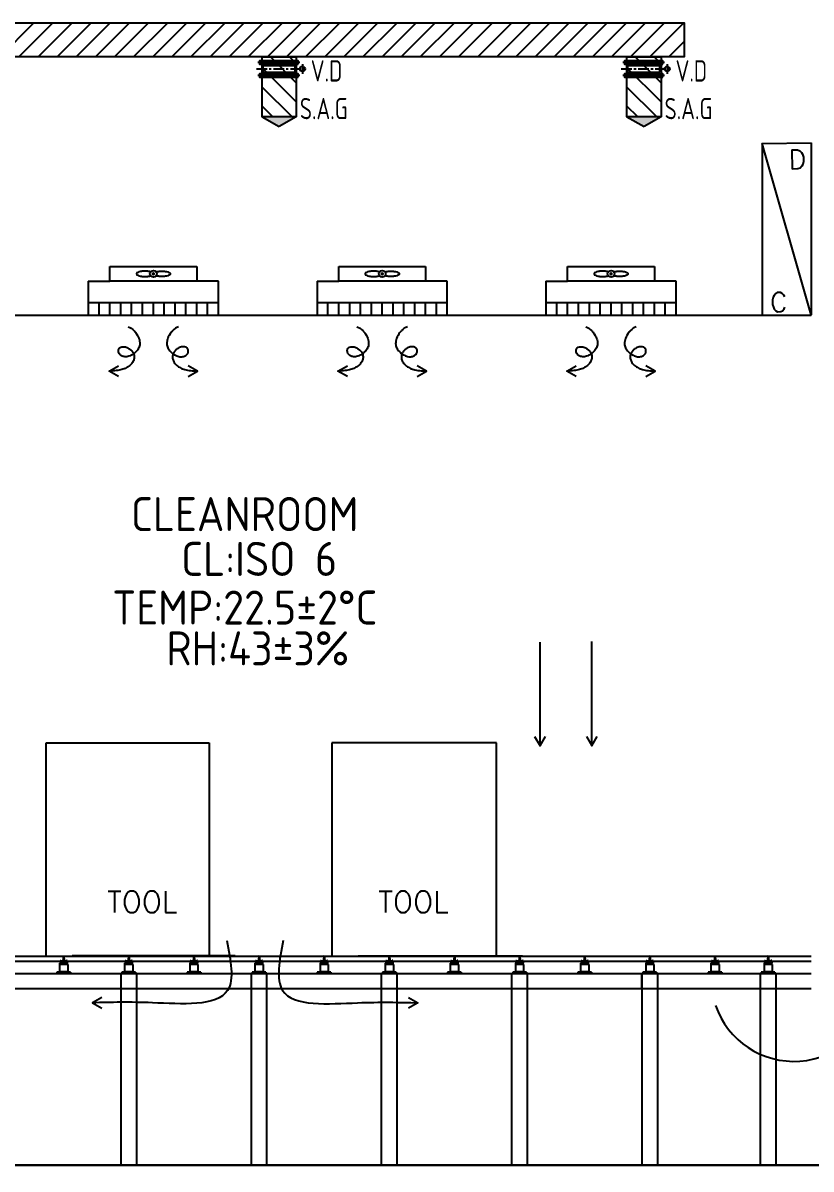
# Model space of a CAD drawing. Header units: millimetres. Extents: x 108 to 3316, y 96 to 2090.
# Drawn here: x 2566.6 to 2659.2, y 1354.3 to 1488.9 of the extents above; entities that cross this region are included whole.
import ezdxf
from ezdxf.enums import TextEntityAlignment as Align

# ---------------------------------------------------------------- set-up
doc = ezdxf.new("R2010")
doc.units = ezdxf.units.MM
doc.linetypes.add('CENTER', pattern=[2, 1.25, -0.25, 0.25, -0.25])
for name, color, linetype in [('A-DETL-01', 1, 'Continuous'), ('M-CEQPM-MAU', 22, 'Continuous'), ('M-CMDUCT-LINE', 15, 'Continuous'), ('M-EQPM-TXT', 4, 'Continuous'), ('M-FM-LINE3', 3, 'Continuous'), ('M-HVAC-CMDUCT', 150, 'Continuous'), ('U-EX-TXT', 4, 'Continuous')]:
    doc.layers.add(name, color=color, linetype=linetype)
doc.styles.add('AA-TXT', font='isocp.shx', dxfattribs={"bigfont": 'chineset.shx'})
doc.styles.add('STDTEXT', font='simplex.shx', dxfattribs={"bigfont": 'china.shx'})

msp = doc.modelspace()

# ---------------------------------------------------------------- hatches: boundary and pattern name
at = {"layer": 'M-CMDUCT-LINE'}
h = msp.add_hatch(dxfattribs=at)
h.set_pattern_fill('ANSI31', color=256, scale=0.5, style=0)
h.set_pattern_definition([(45, (3363.5603, 1312.4801), (-1.122532, 1.122532), [])])
h.paths.add_polyline_path([(2526.27, 1488.93), (2644.28, 1488.93), (2644.28, 1484.93), (2526.27, 1484.93)])
h = msp.add_hatch(dxfattribs=at)
h.set_pattern_fill('ANSI31', color=256, scale=0.5, angle=-90, style=0)
h.set_pattern_definition([(315, (2422.2649, 650.3134), (1.122532, 1.122532), [])])
h.paths.add_polyline_path([(2598.72, 1484.93), (2598.72, 1477.9), (2594.72, 1477.9), (2594.72, 1484.93)])
h = msp.add_hatch(dxfattribs=at)
h.set_pattern_fill('ANSI31', color=256, scale=0.5, angle=-90, style=0)
h.set_pattern_definition([(315, (2465.1057, 650.3134), (1.122532, 1.122532), [])])
h.paths.add_polyline_path([(2641.56, 1484.93), (2641.56, 1477.9), (2637.56, 1477.9), (2637.56, 1484.93)])
at = {"layer": 'M-HVAC-CMDUCT'}
for points in [[(2598.72, 1477.9), (2594.72, 1477.9), (2596.72, 1476.75)], [(2641.56, 1477.9), (2637.56, 1477.9), (2639.56, 1476.75)]]:
    msp.add_hatch(color=256, dxfattribs=at).paths.add_polyline_path(points)

# ---------------------------------------------------------------- linework, layer by layer
at = {"layer": 'A-DETL-01', "color": 252}
msp.add_lwpolyline([(2507.33, 1354.78), (2773.52, 1354.78), (2773.52, 1128.39), (2507.33, 1128.39)], close=True, dxfattribs=at)
at = {"layer": 'M-CEQPM-MAU', "color": 252}
for p, q in [((2653.44, 1474.78), (2653.44, 1454.61)), ((2569.34, 1379.36), (2569.34, 1404.36)), ((2569.34, 1404.36), (2588.48, 1404.36)), ((2588.48, 1404.36), (2588.48, 1379.36)), ((2622.23, 1404.36), (2602.91, 1404.36)), ((2602.91, 1404.36), (2602.91, 1379.36)), ((2622.23, 1379.36), (2622.23, 1404.36)), ((2591.54, 1379.36), (2572.4, 1379.36)), ((2605.97, 1379.36), (2625.28, 1379.36))]:
    msp.add_line(p, q, dxfattribs=at)
at = {"layer": 'M-CEQPM-MAU', "color": 252, "ltscale": 0.1}
for p, q in [((2576.83, 1458.61), (2576.83, 1460.31)), ((2576.83, 1460.31), (2587.03, 1460.31)), ((2587.03, 1460.31), (2587.03, 1458.61)), ((2603.71, 1458.61), (2603.71, 1460.31)), ((2603.71, 1460.31), (2613.91, 1460.31)), ((2613.91, 1460.31), (2613.91, 1458.61)), ((2630.59, 1458.61), (2630.59, 1460.31)), ((2630.59, 1460.31), (2640.79, 1460.31)), ((2640.79, 1460.31), (2640.79, 1458.61)), ((2574.28, 1458.61), (2576.83, 1458.61)), ((2574.28, 1458.61), (2574.28, 1454.61)), ((2587.03, 1458.61), (2576.83, 1458.61)), ((2589.58, 1458.61), (2587.03, 1458.61)), ((2589.58, 1454.61), (2589.58, 1458.61)), ((2601.16, 1458.61), (2603.71, 1458.61)), ((2601.16, 1458.61), (2601.16, 1454.61)), ((2613.91, 1458.61), (2603.71, 1458.61)), ((2616.46, 1458.61), (2613.91, 1458.61)), ((2616.46, 1454.61), (2616.46, 1458.61)), ((2628.04, 1458.61), (2630.59, 1458.61)), ((2628.04, 1458.61), (2628.04, 1454.61)), ((2640.79, 1458.61), (2630.59, 1458.61)), ((2643.34, 1458.61), (2640.79, 1458.61)), ((2643.34, 1454.61), (2643.34, 1458.61)), ((2574.28, 1456.11), (2589.58, 1456.11)), ((2575.56, 1454.61), (2575.56, 1456.11)), ((2576.83, 1454.61), (2576.83, 1456.11)), ((2578.11, 1454.61), (2578.11, 1456.11)), ((2579.38, 1454.61), (2579.38, 1456.11)), ((2580.66, 1454.61), (2580.66, 1456.11)), ((2581.93, 1454.61), (2581.93, 1456.11)), ((2583.21, 1454.61), (2583.21, 1456.11)), ((2584.48, 1454.61), (2584.48, 1456.11)), ((2585.76, 1454.61), (2585.76, 1456.11)), ((2587.03, 1454.61), (2587.03, 1456.11)), ((2588.31, 1454.61), (2588.31, 1456.11)), ((2601.16, 1456.11), (2616.46, 1456.11)), ((2602.44, 1454.61), (2602.44, 1456.11)), ((2603.71, 1454.61), (2603.71, 1456.11)), ((2604.99, 1454.61), (2604.99, 1456.11)), ((2606.26, 1454.61), (2606.26, 1456.11)), ((2607.54, 1454.61), (2607.54, 1456.11)), ((2608.81, 1454.61), (2608.81, 1456.11)), ((2610.09, 1454.61), (2610.09, 1456.11)), ((2611.36, 1454.61), (2611.36, 1456.11)), ((2612.64, 1454.61), (2612.64, 1456.11)), ((2613.91, 1454.61), (2613.91, 1456.11)), ((2615.19, 1454.61), (2615.19, 1456.11)), ((2628.04, 1456.11), (2643.34, 1456.11)), ((2629.31, 1454.61), (2629.31, 1456.11)), ((2630.59, 1454.61), (2630.59, 1456.11)), ((2631.86, 1454.61), (2631.86, 1456.11)), ((2633.14, 1454.61), (2633.14, 1456.11)), ((2634.41, 1454.61), (2634.41, 1456.11)), ((2635.69, 1454.61), (2635.69, 1456.11)), ((2636.96, 1454.61), (2636.96, 1456.11)), ((2638.24, 1454.61), (2638.24, 1456.11)), ((2639.51, 1454.61), (2639.51, 1456.11)), ((2640.79, 1454.61), (2640.79, 1456.11)), ((2642.06, 1454.61), (2642.06, 1456.11)), ((2535.82, 1454.61), (2659.18, 1454.61)), ((2574.28, 1454.61), (2589.58, 1454.61)), ((2601.16, 1454.61), (2616.46, 1454.61)), ((2628.04, 1454.61), (2643.34, 1454.61)), ((2533.6, 1379.31), (2639.3, 1379.33)), ((2639.3, 1378.69), (2533.6, 1378.68)), ((2570.97, 1378.81), (2571.05, 1378.81)), ((2570.97, 1378.81), (2570.97, 1378.48)), ((2571.05, 1378.81), (2571.05, 1378.74)), ((2571.34, 1378.74), (2571.05, 1378.74)), ((2571.39, 1379.38), (2571.29, 1378.74)), ((2571.34, 1378.81), (2571.32, 1378.48)), ((2571.44, 1378.81), (2571.34, 1378.81)), ((2571.39, 1379.38), (2571.49, 1378.74)), ((2571.44, 1378.81), (2571.45, 1378.48)), ((2571.72, 1378.74), (2571.44, 1378.74)), ((2571.72, 1378.81), (2571.72, 1378.74)), ((2571.8, 1378.81), (2571.72, 1378.81)), ((2571.8, 1378.81), (2571.8, 1378.48)), ((2578.62, 1378.81), (2578.7, 1378.81)), ((2578.62, 1378.81), (2578.62, 1378.48)), ((2578.7, 1378.81), (2578.7, 1378.74)), ((2578.99, 1378.74), (2578.7, 1378.74)), ((2579.04, 1379.38), (2578.94, 1378.74)), ((2578.99, 1378.81), (2578.97, 1378.48)), ((2579.09, 1378.81), (2578.99, 1378.81)), ((2579.04, 1379.38), (2579.14, 1378.74)), ((2579.09, 1378.81), (2579.1, 1378.48)), ((2579.37, 1378.74), (2579.09, 1378.74)), ((2579.37, 1378.81), (2579.37, 1378.74)), ((2579.45, 1378.81), (2579.37, 1378.81)), ((2579.45, 1378.81), (2579.45, 1378.48)), ((2586.27, 1378.81), (2586.35, 1378.81)), ((2586.27, 1378.81), (2586.27, 1378.48)), ((2586.35, 1378.81), (2586.35, 1378.74)), ((2586.64, 1378.74), (2586.35, 1378.74)), ((2586.69, 1379.38), (2586.59, 1378.74)), ((2586.64, 1378.81), (2586.62, 1378.48)), ((2586.74, 1378.81), (2586.64, 1378.81)), ((2586.69, 1379.38), (2586.79, 1378.74)), ((2586.74, 1378.81), (2586.75, 1378.48)), ((2587.02, 1378.74), (2586.74, 1378.74)), ((2587.02, 1378.81), (2587.02, 1378.74)), ((2587.1, 1378.81), (2587.02, 1378.81)), ((2587.1, 1378.81), (2587.1, 1378.48)), ((2593.92, 1378.81), (2594, 1378.81)), ((2593.92, 1378.81), (2593.92, 1378.48)), ((2594, 1378.81), (2594, 1378.74)), ((2594.29, 1378.74), (2594, 1378.74)), ((2594.34, 1379.38), (2594.24, 1378.74)), ((2594.29, 1378.81), (2594.27, 1378.48)), ((2594.39, 1378.81), (2594.29, 1378.81)), ((2594.34, 1379.38), (2594.44, 1378.74)), ((2594.39, 1378.81), (2594.4, 1378.48)), ((2594.67, 1378.74), (2594.39, 1378.74)), ((2594.67, 1378.81), (2594.67, 1378.74)), ((2594.75, 1378.81), (2594.67, 1378.81)), ((2594.75, 1378.81), (2594.75, 1378.48)), ((2601.57, 1378.81), (2601.65, 1378.81)), ((2601.57, 1378.81), (2601.57, 1378.48)), ((2601.65, 1378.81), (2601.65, 1378.74)), ((2601.94, 1378.74), (2601.65, 1378.74)), ((2601.99, 1379.38), (2601.89, 1378.74)), ((2601.94, 1378.81), (2601.92, 1378.48)), ((2602.04, 1378.81), (2601.94, 1378.81)), ((2601.99, 1379.38), (2602.09, 1378.74)), ((2602.04, 1378.81), (2602.05, 1378.48)), ((2602.32, 1378.74), (2602.04, 1378.74)), ((2602.32, 1378.81), (2602.32, 1378.74)), ((2602.4, 1378.81), (2602.32, 1378.81)), ((2602.4, 1378.81), (2602.4, 1378.48)), ((2609.22, 1378.81), (2609.3, 1378.81)), ((2609.22, 1378.81), (2609.22, 1378.48)), ((2609.3, 1378.81), (2609.3, 1378.74)), ((2609.59, 1378.74), (2609.3, 1378.74)), ((2609.64, 1379.38), (2609.54, 1378.74)), ((2609.59, 1378.81), (2609.57, 1378.48)), ((2609.69, 1378.81), (2609.59, 1378.81)), ((2609.64, 1379.38), (2609.74, 1378.74)), ((2609.69, 1378.81), (2609.7, 1378.48)), ((2609.97, 1378.74), (2609.69, 1378.74)), ((2609.97, 1378.81), (2609.97, 1378.74)), ((2610.05, 1378.81), (2609.97, 1378.81)), ((2610.05, 1378.81), (2610.05, 1378.48)), ((2616.87, 1378.81), (2616.95, 1378.81)), ((2616.87, 1378.81), (2616.87, 1378.48)), ((2616.95, 1378.81), (2616.95, 1378.74)), ((2617.24, 1378.74), (2616.95, 1378.74)), ((2617.29, 1379.38), (2617.19, 1378.74)), ((2617.24, 1378.81), (2617.22, 1378.48)), ((2617.34, 1378.81), (2617.24, 1378.81)), ((2617.29, 1379.38), (2617.39, 1378.74)), ((2617.34, 1378.81), (2617.35, 1378.48)), ((2617.62, 1378.74), (2617.34, 1378.74)), ((2617.62, 1378.81), (2617.62, 1378.74)), ((2617.7, 1378.81), (2617.62, 1378.81)), ((2617.7, 1378.81), (2617.7, 1378.48)), ((2624.52, 1378.81), (2624.6, 1378.81)), ((2624.52, 1378.81), (2624.52, 1378.48)), ((2624.6, 1378.81), (2624.6, 1378.74)), ((2624.89, 1378.74), (2624.6, 1378.74)), ((2624.94, 1379.38), (2624.84, 1378.74)), ((2624.89, 1378.81), (2624.87, 1378.48)), ((2624.99, 1378.81), (2624.89, 1378.81)), ((2624.94, 1379.38), (2625.04, 1378.74)), ((2624.99, 1378.81), (2625, 1378.48)), ((2625.27, 1378.74), (2624.99, 1378.74)), ((2625.27, 1378.81), (2625.27, 1378.74)), ((2625.35, 1378.81), (2625.27, 1378.81)), ((2625.35, 1378.81), (2625.35, 1378.48)), ((2632.17, 1378.81), (2632.25, 1378.81)), ((2632.17, 1378.81), (2632.17, 1378.48)), ((2632.25, 1378.81), (2632.25, 1378.74)), ((2632.54, 1378.74), (2632.25, 1378.74)), ((2632.59, 1379.38), (2632.49, 1378.74)), ((2632.54, 1378.81), (2632.52, 1378.48)), ((2632.64, 1378.81), (2632.54, 1378.81)), ((2632.59, 1379.38), (2632.69, 1378.74)), ((2632.64, 1378.81), (2632.65, 1378.48)), ((2632.92, 1378.74), (2632.64, 1378.74)), ((2632.92, 1378.81), (2632.92, 1378.74)), ((2633, 1378.81), (2632.92, 1378.81)), ((2633, 1378.81), (2633, 1378.48)), ((2639.3, 1379.31), (2659.18, 1379.32)), ((2659.18, 1378.68), (2639.3, 1378.68)), ((2639.82, 1378.81), (2639.9, 1378.81)), ((2639.82, 1378.81), (2639.82, 1378.48)), ((2639.9, 1378.81), (2639.9, 1378.74)), ((2640.19, 1378.74), (2639.9, 1378.74)), ((2640.24, 1379.38), (2640.14, 1378.74)), ((2640.19, 1378.81), (2640.17, 1378.48)), ((2640.29, 1378.81), (2640.19, 1378.81)), ((2640.24, 1379.38), (2640.34, 1378.74)), ((2640.29, 1378.81), (2640.3, 1378.48)), ((2640.57, 1378.74), (2640.29, 1378.74)), ((2640.57, 1378.81), (2640.57, 1378.74)), ((2640.65, 1378.81), (2640.57, 1378.81)), ((2640.65, 1378.81), (2640.65, 1378.48)), ((2647.47, 1378.81), (2647.55, 1378.81)), ((2647.47, 1378.81), (2647.47, 1378.48)), ((2647.55, 1378.81), (2647.55, 1378.74)), ((2647.84, 1378.74), (2647.55, 1378.74)), ((2647.89, 1379.38), (2647.79, 1378.74)), ((2647.84, 1378.81), (2647.82, 1378.48)), ((2647.94, 1378.81), (2647.84, 1378.81)), ((2647.89, 1379.38), (2647.99, 1378.74)), ((2647.94, 1378.81), (2647.95, 1378.48)), ((2648.22, 1378.74), (2647.94, 1378.74)), ((2648.22, 1378.81), (2648.22, 1378.74)), ((2648.3, 1378.81), (2648.22, 1378.81)), ((2648.3, 1378.81), (2648.3, 1378.48)), ((2653.72, 1378.81), (2653.8, 1378.81)), ((2653.72, 1378.81), (2653.72, 1378.48)), ((2653.8, 1378.81), (2653.8, 1378.74)), ((2654.09, 1378.74), (2653.8, 1378.74)), ((2654.14, 1379.38), (2654.04, 1378.74)), ((2654.09, 1378.81), (2654.07, 1378.48)), ((2654.19, 1378.81), (2654.09, 1378.81)), ((2654.14, 1379.38), (2654.24, 1378.74)), ((2654.19, 1378.81), (2654.2, 1378.48)), ((2654.47, 1378.74), (2654.19, 1378.74)), ((2654.47, 1378.81), (2654.47, 1378.74)), ((2654.56, 1378.81), (2654.47, 1378.81)), ((2654.56, 1378.81), (2654.56, 1378.48)), ((2572.19, 1377.42), (2570.59, 1377.42)), ((2570.59, 1377.42), (2570.59, 1377.29)), ((2572.19, 1377.29), (2570.59, 1377.29)), ((2570.91, 1378.35), (2570.91, 1377.5)), ((2571.87, 1378.35), (2570.91, 1378.35)), ((2570.91, 1377.5), (2571.87, 1377.5)), ((2571.83, 1378.48), (2570.95, 1378.48)), ((2570.95, 1378.35), (2570.95, 1378.48)), ((2570.96, 1377.5), (2570.96, 1377.42)), ((2571.82, 1377.5), (2571.82, 1377.42)), ((2571.83, 1378.35), (2571.83, 1378.48)), ((2571.87, 1378.35), (2571.87, 1377.5)), ((2572.19, 1377.42), (2572.19, 1377.29)), ((2579.84, 1377.42), (2578.24, 1377.42)), ((2578.24, 1377.42), (2578.24, 1377.29)), ((2579.84, 1377.29), (2578.24, 1377.29)), ((2578.56, 1378.35), (2578.56, 1377.5)), ((2579.52, 1378.35), (2578.56, 1378.35)), ((2578.56, 1377.5), (2579.52, 1377.5)), ((2579.48, 1378.48), (2578.6, 1378.48)), ((2578.6, 1378.35), (2578.6, 1378.48)), ((2578.61, 1377.5), (2578.61, 1377.42)), ((2579.47, 1377.5), (2579.47, 1377.42)), ((2579.48, 1378.35), (2579.48, 1378.48)), ((2579.52, 1378.35), (2579.52, 1377.5)), ((2579.84, 1377.42), (2579.84, 1377.29)), ((2587.49, 1377.42), (2585.89, 1377.42)), ((2585.89, 1377.42), (2585.89, 1377.29)), ((2587.49, 1377.29), (2585.89, 1377.29)), ((2586.21, 1378.35), (2586.21, 1377.5)), ((2587.17, 1378.35), (2586.21, 1378.35)), ((2586.21, 1377.5), (2587.17, 1377.5)), ((2587.13, 1378.48), (2586.25, 1378.48)), ((2586.25, 1378.35), (2586.25, 1378.48)), ((2586.26, 1377.5), (2586.26, 1377.42)), ((2587.12, 1377.5), (2587.12, 1377.42)), ((2587.13, 1378.35), (2587.13, 1378.48)), ((2587.17, 1378.35), (2587.17, 1377.5)), ((2587.49, 1377.42), (2587.49, 1377.29)), ((2595.14, 1377.42), (2593.54, 1377.42)), ((2593.54, 1377.42), (2593.54, 1377.29)), ((2595.14, 1377.29), (2593.54, 1377.29)), ((2593.86, 1378.35), (2593.86, 1377.5)), ((2594.82, 1378.35), (2593.86, 1378.35)), ((2593.86, 1377.5), (2594.82, 1377.5)), ((2594.78, 1378.48), (2593.9, 1378.48)), ((2593.9, 1378.35), (2593.9, 1378.48)), ((2593.91, 1377.5), (2593.91, 1377.42)), ((2594.77, 1377.5), (2594.77, 1377.42)), ((2594.78, 1378.35), (2594.78, 1378.48)), ((2594.82, 1378.35), (2594.82, 1377.5)), ((2595.14, 1377.42), (2595.14, 1377.29)), ((2602.79, 1377.42), (2601.19, 1377.42)), ((2601.19, 1377.42), (2601.19, 1377.29)), ((2602.79, 1377.29), (2601.19, 1377.29)), ((2601.51, 1378.35), (2601.51, 1377.5)), ((2602.47, 1378.35), (2601.51, 1378.35)), ((2601.51, 1377.5), (2602.47, 1377.5)), ((2602.43, 1378.48), (2601.55, 1378.48)), ((2601.55, 1378.35), (2601.55, 1378.48)), ((2601.56, 1377.5), (2601.56, 1377.42)), ((2602.42, 1377.5), (2602.42, 1377.42)), ((2602.43, 1378.35), (2602.43, 1378.48)), ((2602.47, 1378.35), (2602.47, 1377.5)), ((2602.79, 1377.42), (2602.79, 1377.29)), ((2610.44, 1377.42), (2608.84, 1377.42)), ((2608.84, 1377.42), (2608.84, 1377.29)), ((2610.44, 1377.29), (2608.84, 1377.29)), ((2609.16, 1378.35), (2609.16, 1377.5)), ((2610.12, 1378.35), (2609.16, 1378.35)), ((2609.16, 1377.5), (2610.12, 1377.5)), ((2610.08, 1378.48), (2609.2, 1378.48)), ((2609.2, 1378.35), (2609.2, 1378.48)), ((2609.21, 1377.5), (2609.21, 1377.42)), ((2610.07, 1377.5), (2610.07, 1377.42)), ((2610.08, 1378.35), (2610.08, 1378.48)), ((2610.12, 1378.35), (2610.12, 1377.5)), ((2610.44, 1377.42), (2610.44, 1377.29)), ((2618.09, 1377.42), (2616.49, 1377.42)), ((2616.49, 1377.42), (2616.49, 1377.29)), ((2618.09, 1377.29), (2616.49, 1377.29)), ((2616.81, 1378.35), (2616.81, 1377.5)), ((2617.77, 1378.35), (2616.81, 1378.35)), ((2616.81, 1377.5), (2617.77, 1377.5)), ((2617.73, 1378.48), (2616.85, 1378.48)), ((2616.85, 1378.35), (2616.85, 1378.48)), ((2616.86, 1377.5), (2616.86, 1377.42)), ((2617.72, 1377.5), (2617.72, 1377.42)), ((2617.73, 1378.35), (2617.73, 1378.48)), ((2617.77, 1378.35), (2617.77, 1377.5)), ((2618.09, 1377.42), (2618.09, 1377.29)), ((2625.74, 1377.42), (2624.14, 1377.42)), ((2624.14, 1377.42), (2624.14, 1377.29)), ((2625.74, 1377.29), (2624.14, 1377.29)), ((2624.46, 1378.35), (2624.46, 1377.5)), ((2625.42, 1378.35), (2624.46, 1378.35)), ((2624.46, 1377.5), (2625.42, 1377.5)), ((2625.38, 1378.48), (2624.5, 1378.48)), ((2624.5, 1378.35), (2624.5, 1378.48)), ((2624.51, 1377.5), (2624.51, 1377.42)), ((2625.37, 1377.5), (2625.37, 1377.42)), ((2625.38, 1378.35), (2625.38, 1378.48)), ((2625.42, 1378.35), (2625.42, 1377.5)), ((2625.74, 1377.42), (2625.74, 1377.29)), ((2633.39, 1377.42), (2631.79, 1377.42)), ((2631.79, 1377.42), (2631.79, 1377.29)), ((2633.39, 1377.29), (2631.79, 1377.29)), ((2632.11, 1378.35), (2632.11, 1377.5)), ((2633.07, 1378.35), (2632.11, 1378.35)), ((2632.11, 1377.5), (2633.07, 1377.5)), ((2633.03, 1378.48), (2632.15, 1378.48)), ((2632.15, 1378.35), (2632.15, 1378.48)), ((2632.16, 1377.5), (2632.16, 1377.42)), ((2633.02, 1377.5), (2633.02, 1377.42)), ((2633.03, 1378.35), (2633.03, 1378.48)), ((2633.07, 1378.35), (2633.07, 1377.5)), ((2633.39, 1377.42), (2633.39, 1377.29)), ((2641.04, 1377.42), (2639.44, 1377.42)), ((2639.44, 1377.42), (2639.44, 1377.29)), ((2641.04, 1377.29), (2639.44, 1377.29)), ((2639.76, 1378.35), (2639.76, 1377.5)), ((2640.72, 1378.35), (2639.76, 1378.35)), ((2639.76, 1377.5), (2640.72, 1377.5)), ((2640.68, 1378.48), (2639.8, 1378.48)), ((2639.8, 1378.35), (2639.8, 1378.48)), ((2639.81, 1377.5), (2639.81, 1377.42)), ((2640.67, 1377.5), (2640.67, 1377.42)), ((2640.68, 1378.35), (2640.68, 1378.48)), ((2640.72, 1378.35), (2640.72, 1377.5)), ((2641.04, 1377.42), (2641.04, 1377.29)), ((2648.69, 1377.42), (2647.09, 1377.42)), ((2647.09, 1377.42), (2647.09, 1377.29)), ((2648.69, 1377.29), (2647.09, 1377.29)), ((2647.41, 1378.35), (2647.41, 1377.5)), ((2648.37, 1378.35), (2647.41, 1378.35)), ((2647.41, 1377.5), (2648.37, 1377.5)), ((2648.33, 1378.48), (2647.45, 1378.48)), ((2647.45, 1378.35), (2647.45, 1378.48)), ((2647.46, 1377.5), (2647.46, 1377.42)), ((2648.32, 1377.5), (2648.32, 1377.42)), ((2648.33, 1378.35), (2648.33, 1378.48)), ((2648.37, 1378.35), (2648.37, 1377.5)), ((2648.69, 1377.42), (2648.69, 1377.29)), ((2654.94, 1377.42), (2653.34, 1377.42)), ((2653.34, 1377.42), (2653.34, 1377.29)), ((2654.94, 1377.29), (2653.34, 1377.29)), ((2653.66, 1378.35), (2653.66, 1377.5)), ((2654.62, 1378.35), (2653.66, 1378.35)), ((2653.66, 1377.5), (2654.62, 1377.5)), ((2654.58, 1378.48), (2653.7, 1378.48)), ((2653.7, 1378.35), (2653.7, 1378.48)), ((2653.71, 1377.5), (2653.71, 1377.42)), ((2654.57, 1377.5), (2654.57, 1377.42)), ((2654.58, 1378.35), (2654.58, 1378.48)), ((2654.62, 1378.35), (2654.62, 1377.5)), ((2654.94, 1377.42), (2654.94, 1377.29))]:
    msp.add_line(p, q, dxfattribs=at)
at = {"layer": 'M-CEQPM-MAU', "color": 252}
msp.add_lwpolyline([(2659.18, 1474.83), (2659.18, 1454.66), (2653.44, 1474.78)], close=True, dxfattribs=at)
at = {"layer": 'M-CEQPM-MAU', "color": 252, "ltscale": 0.1}
for points in [[(2581.61, 1459.69, 0.03966), (2581.34, 1459.75, 0.032614), (2580.93, 1459.78, 0.032614), (2580.52, 1459.75, 0.044087), (2580.22, 1459.68, 0.086721), (2579.98, 1459.56, 0.233651), (2579.93, 1459.46, 0.233651), (2579.98, 1459.36, 0.086721), (2580.22, 1459.24, 0.044087), (2580.52, 1459.17, 0.032614), (2580.93, 1459.14, 0.032614), (2581.34, 1459.17, 0.03966), (2581.61, 1459.23)], [(2582.26, 1459.69, -0.03966), (2582.52, 1459.75, -0.032614), (2582.93, 1459.78, -0.032614), (2583.34, 1459.75, -0.044087), (2583.64, 1459.68, -0.086721), (2583.88, 1459.56, -0.233651), (2583.93, 1459.46, -0.233651), (2583.88, 1459.36, -0.086721), (2583.64, 1459.24, -0.044087), (2583.34, 1459.17, -0.032614), (2582.93, 1459.14, -0.032614), (2582.52, 1459.17, -0.03966), (2582.26, 1459.23)], [(2608.48, 1459.69, 0.03966), (2608.22, 1459.75, 0.032614), (2607.81, 1459.78, 0.032614), (2607.4, 1459.75, 0.044087), (2607.1, 1459.68, 0.086721), (2606.86, 1459.56, 0.233651), (2606.81, 1459.46, 0.233651), (2606.86, 1459.36, 0.086721), (2607.1, 1459.24, 0.044087), (2607.4, 1459.17, 0.032614), (2607.81, 1459.14, 0.032614), (2608.22, 1459.17, 0.03966), (2608.48, 1459.23)], [(2609.14, 1459.69, -0.03966), (2609.4, 1459.75, -0.032614), (2609.81, 1459.78, -0.032614), (2610.22, 1459.75, -0.044087), (2610.52, 1459.68, -0.086721), (2610.76, 1459.56, -0.233651), (2610.81, 1459.46, -0.233651), (2610.76, 1459.36, -0.086721), (2610.52, 1459.24, -0.044087), (2610.22, 1459.17, -0.032614), (2609.81, 1459.14, -0.032614), (2609.4, 1459.17, -0.03966), (2609.14, 1459.23)], [(2635.36, 1459.69, 0.03966), (2635.1, 1459.75, 0.032614), (2634.69, 1459.78, 0.032614), (2634.28, 1459.75, 0.044087), (2633.98, 1459.68, 0.086721), (2633.74, 1459.56, 0.233651), (2633.69, 1459.46, 0.233651), (2633.74, 1459.36, 0.086721), (2633.98, 1459.24, 0.044087), (2634.28, 1459.17, 0.032614), (2634.69, 1459.14, 0.032614), (2635.1, 1459.17, 0.03966), (2635.36, 1459.23)], [(2636.01, 1459.69, -0.03966), (2636.28, 1459.75, -0.032614), (2636.69, 1459.78, -0.032614), (2637.1, 1459.75, -0.044087), (2637.4, 1459.68, -0.086721), (2637.64, 1459.56, -0.233651), (2637.69, 1459.46, -0.233651), (2637.64, 1459.36, -0.086721), (2637.4, 1459.24, -0.044087), (2637.1, 1459.17, -0.032614), (2636.69, 1459.14, -0.032614), (2636.28, 1459.17, -0.03966), (2636.01, 1459.23)]]:
    msp.add_lwpolyline(points, format="xyb", dxfattribs=at)
at = {"layer": 'M-CEQPM-MAU', "color": 252, "ltscale": 0.1, "const_width": 0.2}
for points in [[(2582.03, 1459.46, -1), (2581.83, 1459.46, -1)], [(2608.91, 1459.46, -1), (2608.71, 1459.46, -1)], [(2635.79, 1459.46, -1), (2635.59, 1459.46, -1)]]:
    msp.add_lwpolyline(points, format="xyb", close=True, dxfattribs=at)
at = {"layer": 'M-CEQPM-MAU', "color": 252, "ltscale": 0.1}
for points in [[(2639.3, 1375.49), (2530.08, 1375.49), (2530.08, 1377.29), (2639.3, 1377.29)], [(2659.18, 1375.49), (2639.3, 1375.49), (2639.3, 1377.29), (2659.18, 1377.29)]]:
    msp.add_lwpolyline(points, dxfattribs=at)
for points in [[(2578.14, 1354.78), (2578.14, 1377.29), (2579.94, 1377.29), (2579.94, 1354.78)], [(2593.44, 1354.78), (2593.44, 1377.29), (2595.24, 1377.29), (2595.24, 1354.78)], [(2608.74, 1354.78), (2608.74, 1377.29), (2610.54, 1377.29), (2610.54, 1354.78)], [(2624.04, 1354.78), (2624.04, 1377.29), (2625.84, 1377.29), (2625.84, 1354.78)], [(2639.34, 1354.78), (2639.34, 1377.29), (2641.14, 1377.29), (2641.14, 1354.78)], [(2653.24, 1354.78), (2653.24, 1377.29), (2655.04, 1377.29), (2655.04, 1354.78)]]:
    msp.add_lwpolyline(points, close=True, dxfattribs=at)
for centre in [(2581.93, 1459.46), (2608.81, 1459.46), (2635.69, 1459.46)]:
    msp.add_circle(centre, 0.4, dxfattribs=at)
at = {"layer": 'M-FM-LINE3'}
for p, q in [((2599.14, 1484.28), (2594.22, 1484.28)), ((2641.98, 1484.28), (2637.06, 1484.28)), ((2599.14, 1482.77), (2594.22, 1482.77)), ((2641.98, 1482.77), (2637.06, 1482.77))]:
    msp.add_line(p, q, dxfattribs=at)
at = {"layer": 'M-FM-LINE3', "linetype": 'CENTER'}
for p, q in [((2599.44, 1484.1), (2599.44, 1482.96)), ((2642.28, 1484.1), (2642.28, 1482.96)), ((2594.03, 1483.53), (2600.01, 1483.53)), ((2636.87, 1483.53), (2642.85, 1483.53))]:
    msp.add_line(p, q, dxfattribs=at)
at = {"layer": 'M-FM-LINE3'}
for points in [[(2598.95, 1484.1), (2598.95, 1484.47), (2594.41, 1484.47), (2594.41, 1484.1)], [(2598.57, 1483.15), (2598.57, 1483.91), (2594.78, 1483.91), (2594.78, 1483.15)], [(2641.79, 1484.1), (2641.79, 1484.47), (2637.25, 1484.47), (2637.25, 1484.1)], [(2641.41, 1483.15), (2641.41, 1483.91), (2637.62, 1483.91), (2637.62, 1483.15)], [(2598.95, 1482.58), (2598.95, 1482.96), (2594.41, 1482.96), (2594.41, 1482.58)], [(2641.79, 1482.58), (2641.79, 1482.96), (2637.25, 1482.96), (2637.25, 1482.58)]]:
    msp.add_lwpolyline(points, close=True, dxfattribs=at)
for centre in [(2599.44, 1483.53), (2642.28, 1483.53)]:
    msp.add_circle(centre, 0.303, dxfattribs=at)
at = {"layer": 'M-HVAC-CMDUCT'}
for p, q in [((2598.72, 1477.9), (2594.72, 1477.9)), ((2594.72, 1477.9), (2596.72, 1476.75)), ((2598.72, 1477.9), (2596.72, 1476.75)), ((2641.56, 1477.9), (2637.56, 1477.9)), ((2637.56, 1477.9), (2639.56, 1476.75)), ((2641.56, 1477.9), (2639.56, 1476.75))]:
    msp.add_line(p, q, dxfattribs=at)
at = {"layer": 'M-HVAC-CMDUCT', "color": 252}
for p, q in [((2633.44, 1404.03), (2633.44, 1416.26)), ((2627.35, 1404.03), (2627.35, 1416.2))]:
    msp.add_line(p, q, dxfattribs=at)
at = {"layer": 'M-HVAC-CMDUCT'}
for points in [[(2526.27, 1488.93), (2644.28, 1488.93), (2644.28, 1484.93), (2526.27, 1484.93)], [(2598.72, 1484.93), (2598.72, 1477.9), (2594.72, 1477.9), (2594.72, 1484.93)], [(2641.56, 1484.93), (2641.56, 1477.9), (2637.56, 1477.9), (2637.56, 1484.93)]]:
    msp.add_lwpolyline(points, close=True, dxfattribs=at)
at = {"layer": 'M-HVAC-CMDUCT', "color": 252, "ltscale": 0.1}
for points in [[(2578.97, 1453.24, -0.140241), (2579.65, 1452.79, -0.038232), (2579.88, 1452.53), (2579.95, 1452.43), (2580.07, 1452.23), (2580.17, 1452.05), (2580.24, 1451.87), (2580.29, 1451.71), (2580.32, 1451.56), (2580.34, 1451.41), (2580.34, 1451.27), (2580.33, 1451.14), (2580.31, 1451.01), (2580.27, 1450.89), (2580.22, 1450.77), (2580.16, 1450.65), (2580.09, 1450.54), (2580, 1450.43), (2579.91, 1450.32), (2579.8, 1450.22), (2579.69, 1450.12), (2579.57, 1450.03), (2579.45, 1449.96), (2579.32, 1449.89), (2579.19, 1449.83), (2579.06, 1449.79), (2578.93, 1449.76), (2578.81, 1449.73), (2578.69, 1449.72), (2578.57, 1449.72), (2578.46, 1449.74), (2578.37, 1449.76), (2578.28, 1449.79), (2578.2, 1449.83), (2578.13, 1449.87, -0.282011), (2577.83, 1450.45, -0.222152), (2577.97, 1450.77, -0.123311), (2578.23, 1450.88), (2578.32, 1450.89), (2578.43, 1450.89), (2578.53, 1450.88), (2578.64, 1450.87), (2578.74, 1450.84), (2578.84, 1450.81), (2578.94, 1450.76), (2579.03, 1450.71), (2579.12, 1450.66), (2579.2, 1450.59), (2579.28, 1450.53), (2579.35, 1450.46), (2579.42, 1450.39), (2579.48, 1450.31), (2579.53, 1450.23), (2579.57, 1450.15), (2579.61, 1450.07), (2579.64, 1449.99), (2579.66, 1449.9), (2579.67, 1449.81), (2579.68, 1449.71), (2579.68, 1449.62), (2579.67, 1449.52), (2579.64, 1449.42), (2579.62, 1449.32), (2579.58, 1449.23), (2579.53, 1449.13), (2579.47, 1449.04), (2579.41, 1448.94), (2579.33, 1448.86), (2579.25, 1448.77), (2579.16, 1448.69), (2579.06, 1448.62), (2578.96, 1448.55), (2578.85, 1448.48), (2578.73, 1448.42), (2578.61, 1448.36), (2578.49, 1448.31), (2578.36, 1448.26), (2578.22, 1448.22), (2578.07, 1448.18), (2577.91, 1448.15), (2577.74, 1448.12), (2577.56, 1448.1), (2577.36, 1448.08), (2577.15, 1448.06), (2576.94, 1448.04), (2576.73, 1448.03)], [(2584.89, 1453.24, 0.140241), (2584.21, 1452.79, 0.038232), (2583.97, 1452.53), (2583.91, 1452.43), (2583.79, 1452.23), (2583.69, 1452.05), (2583.62, 1451.87), (2583.57, 1451.71), (2583.54, 1451.56), (2583.52, 1451.41), (2583.51, 1451.27), (2583.52, 1451.14), (2583.55, 1451.01), (2583.58, 1450.89), (2583.63, 1450.77), (2583.7, 1450.65), (2583.77, 1450.54), (2583.86, 1450.43), (2583.95, 1450.32), (2584.06, 1450.22), (2584.17, 1450.12), (2584.29, 1450.03), (2584.41, 1449.96), (2584.54, 1449.89), (2584.67, 1449.83), (2584.8, 1449.79), (2584.92, 1449.76), (2585.05, 1449.73), (2585.17, 1449.72), (2585.29, 1449.72), (2585.4, 1449.74), (2585.49, 1449.76), (2585.58, 1449.79), (2585.66, 1449.83), (2585.73, 1449.87, 0.282011), (2586.03, 1450.45, 0.222152), (2585.89, 1450.77, 0.123311), (2585.63, 1450.88), (2585.53, 1450.89), (2585.43, 1450.89), (2585.33, 1450.88), (2585.22, 1450.87), (2585.12, 1450.84), (2585.02, 1450.81), (2584.92, 1450.76), (2584.83, 1450.71), (2584.74, 1450.66), (2584.66, 1450.59), (2584.58, 1450.53), (2584.51, 1450.46), (2584.44, 1450.39), (2584.38, 1450.31), (2584.33, 1450.23), (2584.29, 1450.15), (2584.25, 1450.07), (2584.22, 1449.99), (2584.2, 1449.9), (2584.18, 1449.81), (2584.18, 1449.71), (2584.18, 1449.62), (2584.19, 1449.52), (2584.21, 1449.42), (2584.24, 1449.32), (2584.28, 1449.23), (2584.33, 1449.13), (2584.39, 1449.04), (2584.45, 1448.94), (2584.53, 1448.86), (2584.61, 1448.77), (2584.7, 1448.69), (2584.8, 1448.62), (2584.9, 1448.55), (2585.01, 1448.48), (2585.13, 1448.42), (2585.24, 1448.36), (2585.37, 1448.31), (2585.5, 1448.26), (2585.64, 1448.22), (2585.79, 1448.18), (2585.94, 1448.15), (2586.12, 1448.12), (2586.3, 1448.1), (2586.5, 1448.08), (2586.7, 1448.06), (2586.91, 1448.04), (2587.12, 1448.03)], [(2605.85, 1453.24, -0.140241), (2606.52, 1452.79, -0.038232), (2606.76, 1452.53), (2606.83, 1452.43), (2606.95, 1452.23), (2607.05, 1452.05), (2607.12, 1451.87), (2607.17, 1451.71), (2607.2, 1451.56), (2607.22, 1451.41), (2607.22, 1451.27), (2607.21, 1451.14), (2607.19, 1451.01), (2607.15, 1450.89), (2607.1, 1450.77), (2607.04, 1450.65), (2606.97, 1450.54), (2606.88, 1450.43), (2606.78, 1450.32), (2606.68, 1450.22), (2606.57, 1450.12), (2606.45, 1450.03), (2606.33, 1449.96), (2606.2, 1449.89), (2606.07, 1449.83), (2605.94, 1449.79), (2605.81, 1449.76), (2605.69, 1449.73), (2605.56, 1449.72), (2605.45, 1449.72), (2605.34, 1449.74), (2605.24, 1449.76), (2605.16, 1449.79), (2605.08, 1449.83), (2605.01, 1449.87, -0.282011), (2604.71, 1450.45, -0.222152), (2604.84, 1450.77, -0.123311), (2605.11, 1450.88), (2605.2, 1450.89), (2605.31, 1450.89), (2605.41, 1450.88), (2605.52, 1450.87), (2605.62, 1450.84), (2605.72, 1450.81), (2605.82, 1450.76), (2605.91, 1450.71), (2606, 1450.66), (2606.08, 1450.59), (2606.16, 1450.53), (2606.23, 1450.46), (2606.3, 1450.39), (2606.36, 1450.31), (2606.41, 1450.23), (2606.45, 1450.15), (2606.49, 1450.07), (2606.52, 1449.99), (2606.54, 1449.9), (2606.55, 1449.81), (2606.56, 1449.71), (2606.56, 1449.62), (2606.54, 1449.52), (2606.52, 1449.42), (2606.49, 1449.32), (2606.46, 1449.23), (2606.41, 1449.13), (2606.35, 1449.04), (2606.28, 1448.94), (2606.21, 1448.86), (2606.13, 1448.77), (2606.04, 1448.69), (2605.94, 1448.62), (2605.83, 1448.55), (2605.73, 1448.48), (2605.61, 1448.42), (2605.49, 1448.36), (2605.37, 1448.31), (2605.24, 1448.26), (2605.1, 1448.22), (2604.95, 1448.18), (2604.79, 1448.15), (2604.62, 1448.12), (2604.44, 1448.1), (2604.24, 1448.08), (2604.03, 1448.06), (2603.82, 1448.04), (2603.61, 1448.03)], [(2611.77, 1453.24, 0.140241), (2611.09, 1452.79, 0.038232), (2610.85, 1452.53), (2610.78, 1452.43), (2610.67, 1452.23), (2610.57, 1452.05), (2610.5, 1451.87), (2610.45, 1451.71), (2610.42, 1451.56), (2610.4, 1451.41), (2610.39, 1451.27), (2610.4, 1451.14), (2610.43, 1451.01), (2610.46, 1450.89), (2610.51, 1450.77), (2610.58, 1450.65), (2610.65, 1450.54), (2610.74, 1450.43), (2610.83, 1450.32), (2610.94, 1450.22), (2611.05, 1450.12), (2611.17, 1450.03), (2611.29, 1449.96), (2611.42, 1449.89), (2611.55, 1449.83), (2611.67, 1449.79), (2611.8, 1449.76), (2611.93, 1449.73), (2612.05, 1449.72), (2612.17, 1449.72), (2612.27, 1449.74), (2612.37, 1449.76), (2612.46, 1449.79), (2612.54, 1449.83), (2612.61, 1449.87, 0.282011), (2612.91, 1450.45, 0.222152), (2612.77, 1450.77, 0.123311), (2612.51, 1450.88), (2612.41, 1450.89), (2612.31, 1450.89), (2612.2, 1450.88), (2612.1, 1450.87), (2612, 1450.84), (2611.9, 1450.81), (2611.8, 1450.76), (2611.71, 1450.71), (2611.62, 1450.66), (2611.53, 1450.59), (2611.46, 1450.53), (2611.38, 1450.46), (2611.32, 1450.39), (2611.26, 1450.31), (2611.21, 1450.23), (2611.16, 1450.15), (2611.13, 1450.07), (2611.1, 1449.99), (2611.08, 1449.9), (2611.06, 1449.81), (2611.06, 1449.71), (2611.06, 1449.62), (2611.07, 1449.52), (2611.09, 1449.42), (2611.12, 1449.32), (2611.16, 1449.23), (2611.21, 1449.13), (2611.26, 1449.04), (2611.33, 1448.94), (2611.41, 1448.86), (2611.49, 1448.77), (2611.58, 1448.69), (2611.68, 1448.62), (2611.78, 1448.55), (2611.89, 1448.48), (2612, 1448.42), (2612.12, 1448.36), (2612.25, 1448.31), (2612.38, 1448.26), (2612.52, 1448.22), (2612.66, 1448.18), (2612.82, 1448.15), (2612.99, 1448.12), (2613.18, 1448.1), (2613.38, 1448.08), (2613.58, 1448.06), (2613.79, 1448.04), (2614, 1448.03)], [(2632.72, 1453.24, -0.140241), (2633.4, 1452.79, -0.038232), (2633.64, 1452.53), (2633.71, 1452.43), (2633.83, 1452.23), (2633.93, 1452.05), (2634, 1451.87), (2634.05, 1451.71), (2634.08, 1451.56), (2634.1, 1451.41), (2634.1, 1451.27), (2634.09, 1451.14), (2634.07, 1451.01), (2634.03, 1450.89), (2633.98, 1450.77), (2633.92, 1450.65), (2633.84, 1450.54), (2633.76, 1450.43), (2633.66, 1450.32), (2633.56, 1450.22), (2633.45, 1450.12), (2633.33, 1450.03), (2633.2, 1449.96), (2633.08, 1449.89), (2632.95, 1449.83), (2632.82, 1449.79), (2632.69, 1449.76), (2632.56, 1449.73), (2632.44, 1449.72), (2632.33, 1449.72), (2632.22, 1449.74), (2632.12, 1449.76), (2632.04, 1449.79), (2631.96, 1449.83), (2631.89, 1449.87, -0.282011), (2631.59, 1450.45, -0.222152), (2631.72, 1450.77, -0.123311), (2631.98, 1450.88), (2632.08, 1450.89), (2632.18, 1450.89), (2632.29, 1450.88), (2632.39, 1450.87), (2632.5, 1450.84), (2632.6, 1450.81), (2632.69, 1450.76), (2632.79, 1450.71), (2632.88, 1450.66), (2632.96, 1450.59), (2633.04, 1450.53), (2633.11, 1450.46), (2633.17, 1450.39), (2633.23, 1450.31), (2633.29, 1450.23), (2633.33, 1450.15), (2633.37, 1450.07), (2633.4, 1449.99), (2633.42, 1449.9), (2633.43, 1449.81), (2633.44, 1449.71), (2633.43, 1449.62), (2633.42, 1449.52), (2633.4, 1449.42), (2633.37, 1449.32), (2633.33, 1449.23), (2633.29, 1449.13), (2633.23, 1449.04), (2633.16, 1448.94), (2633.09, 1448.86), (2633, 1448.77), (2632.91, 1448.69), (2632.82, 1448.62), (2632.71, 1448.55), (2632.6, 1448.48), (2632.49, 1448.42), (2632.37, 1448.36), (2632.25, 1448.31), (2632.12, 1448.26), (2631.98, 1448.22), (2631.83, 1448.18), (2631.67, 1448.15), (2631.5, 1448.12), (2631.32, 1448.1), (2631.12, 1448.08), (2630.91, 1448.06), (2630.7, 1448.04), (2630.49, 1448.03)], [(2638.65, 1453.24, 0.140241), (2637.97, 1452.79, 0.038232), (2637.73, 1452.53), (2637.66, 1452.43), (2637.54, 1452.23), (2637.45, 1452.05), (2637.38, 1451.87), (2637.33, 1451.71), (2637.29, 1451.56), (2637.28, 1451.41), (2637.27, 1451.27), (2637.28, 1451.14), (2637.3, 1451.01), (2637.34, 1450.89), (2637.39, 1450.77), (2637.45, 1450.65), (2637.53, 1450.54), (2637.61, 1450.43), (2637.71, 1450.32), (2637.81, 1450.22), (2637.93, 1450.12), (2638.05, 1450.03), (2638.17, 1449.96), (2638.29, 1449.89), (2638.42, 1449.83), (2638.55, 1449.79), (2638.68, 1449.76), (2638.81, 1449.73), (2638.93, 1449.72), (2639.04, 1449.72), (2639.15, 1449.74), (2639.25, 1449.76), (2639.34, 1449.79), (2639.41, 1449.83), (2639.49, 1449.87, 0.282011), (2639.79, 1450.45, 0.222152), (2639.65, 1450.77, 0.123311), (2639.39, 1450.88), (2639.29, 1450.89), (2639.19, 1450.89), (2639.08, 1450.88), (2638.98, 1450.87), (2638.87, 1450.84), (2638.77, 1450.81), (2638.68, 1450.76), (2638.59, 1450.71), (2638.5, 1450.66), (2638.41, 1450.59), (2638.34, 1450.53), (2638.26, 1450.46), (2638.2, 1450.39), (2638.14, 1450.31), (2638.09, 1450.23), (2638.04, 1450.15), (2638.01, 1450.07), (2637.98, 1449.99), (2637.95, 1449.9), (2637.94, 1449.81), (2637.94, 1449.71), (2637.94, 1449.62), (2637.95, 1449.52), (2637.97, 1449.42), (2638, 1449.32), (2638.04, 1449.23), (2638.09, 1449.13), (2638.14, 1449.04), (2638.21, 1448.94), (2638.28, 1448.86), (2638.37, 1448.77), (2638.46, 1448.69), (2638.56, 1448.62), (2638.66, 1448.55), (2638.77, 1448.48), (2638.88, 1448.42), (2639, 1448.36), (2639.13, 1448.31), (2639.26, 1448.26), (2639.4, 1448.22), (2639.54, 1448.18), (2639.7, 1448.15), (2639.87, 1448.12), (2640.06, 1448.1), (2640.25, 1448.08), (2640.46, 1448.06), (2640.67, 1448.04), (2640.88, 1448.03)]]:
    msp.add_lwpolyline(points, format="xyb", dxfattribs=at)
for points in [[(2577.84, 1447.39), (2576.73, 1448.03), (2577.84, 1448.67)], [(2586.02, 1447.39), (2587.12, 1448.03), (2586.02, 1448.67)], [(2604.72, 1447.39), (2603.61, 1448.03), (2604.72, 1448.67)], [(2612.9, 1447.39), (2614, 1448.03), (2612.9, 1448.67)], [(2631.6, 1447.39), (2630.49, 1448.03), (2631.6, 1448.67)], [(2639.78, 1447.39), (2640.88, 1448.03), (2639.78, 1448.67)]]:
    msp.add_lwpolyline(points, dxfattribs=at)
at = {"layer": 'M-HVAC-CMDUCT', "color": 252}
for points in [[(2626.71, 1405.13), (2627.35, 1404.03), (2627.99, 1405.13)], [(2632.8, 1405.13), (2633.44, 1404.03), (2634.07, 1405.13)], [(2575.87, 1374.48), (2574.77, 1373.84), (2575.87, 1373.2)], [(2611.88, 1374.48), (2612.98, 1373.84), (2611.88, 1373.2)], [(2773.52, 1354.78), (2342.73, 1354.78)]]:
    msp.add_lwpolyline(points, dxfattribs=at)
msp.add_arc((2657.18, 1376.71), 9.75, 198.9739, 349.2809, dxfattribs=at)
for points in [[(2590.57, 1381.14), (2590.65, 1375.3), (2581.83, 1373.84), (2574.77, 1373.84)], [(2597.18, 1381.14), (2597.1, 1375.3), (2605.92, 1373.84), (2612.98, 1373.84)]]:
    msp.add_spline(points, degree=3, dxfattribs=at)

# ---------------------------------------------------------------- texts
at = {"layer": 'M-CEQPM-MAU', "color": 252, "style": 'STDTEXT'}
for s, p in [('D', (2657.56, 1472.9)), ('C', (2655.38, 1456.14))]:
    msp.add_text(s, height=2.25, rotation=1, dxfattribs=at).set_placement(p, align=Align.MIDDLE)
for p in [(2576.51, 1385.69), (2608.36, 1385.69)]:
    msp.add_text('TOOL', height=2.5, dxfattribs=at).set_placement(p, align=Align.MIDDLE_LEFT)
at = {"layer": 'M-EQPM-TXT', "color": 3, "style": 'AA-TXT'}
for s, p in [('CLEANROOM', (2579.3, 1431.24)), ('CL:ISO 6', (2585.2, 1425.98)), ('TEMP:22.5%%P2%%DC', (2577.09, 1420.26)), ('RH:43%%P3%%%', (2583.46, 1415.47))]:
    msp.add_text(s, height=4, dxfattribs=at).set_placement(p, align=Align.MIDDLE_LEFT)
at = {"layer": 'U-EX-TXT', "style": 'AA-TXT', "width": 0.8}
for s, p in [('V.D', (2602.27, 1483.3)), ('V.D', (2645.12, 1483.3)), ('S.A.G', (2601.95, 1478.87)), ('S.A.G', (2644.79, 1478.87))]:
    msp.add_text(s, height=2.5, dxfattribs=at).set_placement(p, align=Align.MIDDLE_CENTER)

doc.saveas('drawing.dxf')
